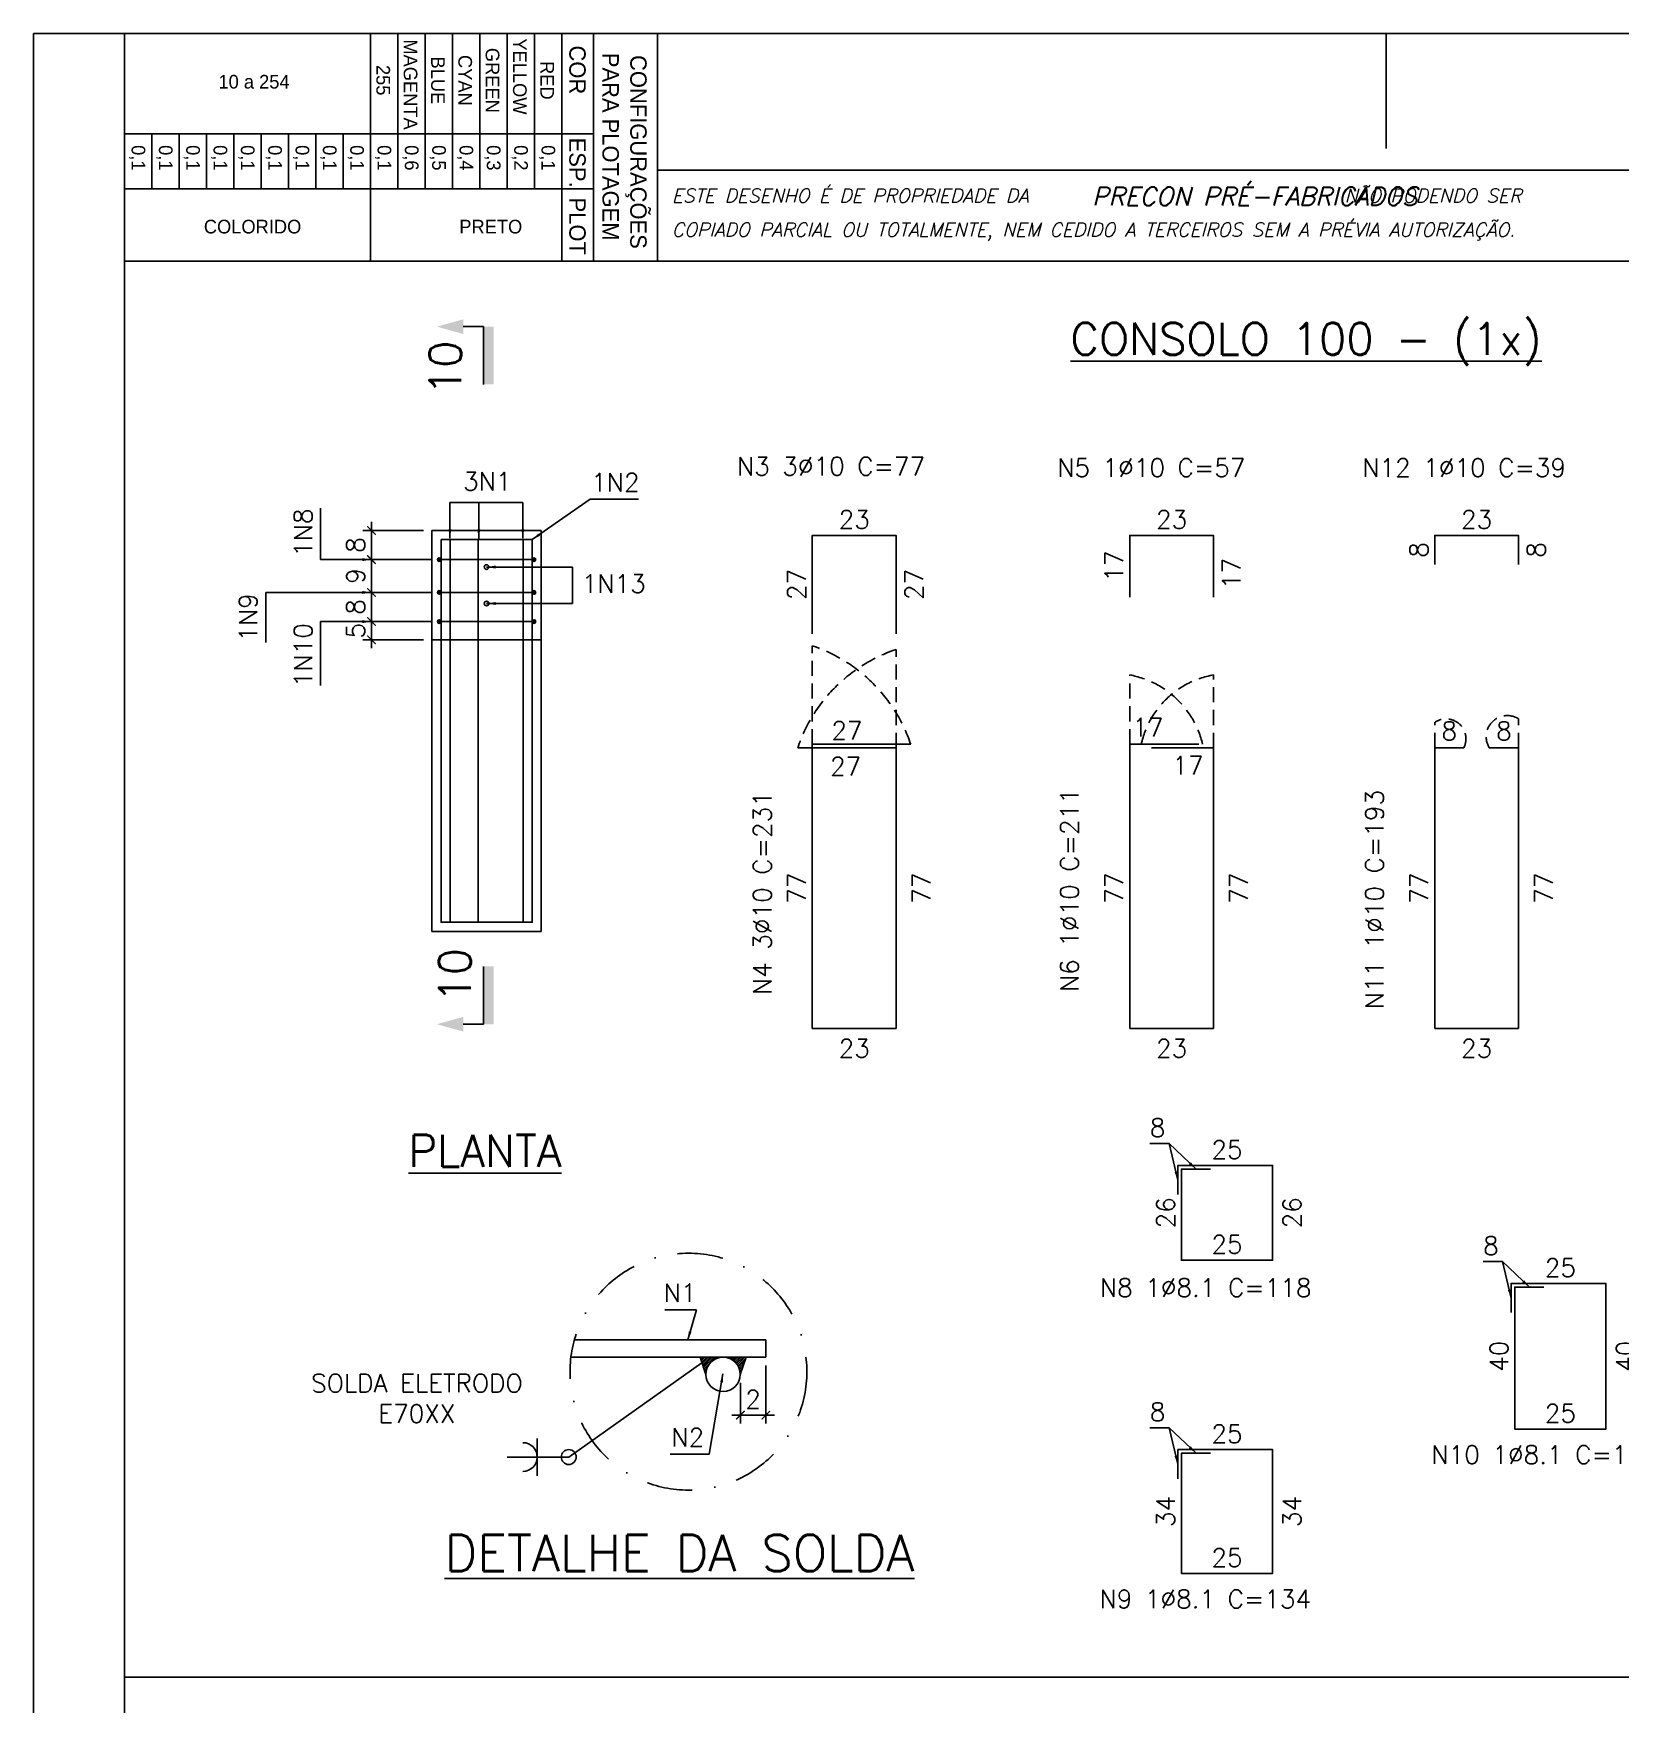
# Model space of a CAD drawing. Header units: centimetres. Extents: x 1658 to 27871, y 8240 to 11444.
# Drawn here: x 25644 to 26950, y 10069 to 11444 of the extents above; entities that cross this region are included whole.
import ezdxf
from ezdxf.enums import TextEntityAlignment as Align

# ---------------------------------------------------------------- set-up
doc = ezdxf.new("R2010")
doc.units = ezdxf.units.CM
doc.header["$LTSCALE"] = 50
doc.header["$MEASUREMENT"] = 0
doc.header["$PDMODE"] = 67
doc.linetypes.add('DASHDOT2', pattern=[0.5, 0.25, -0.125, 0, -0.125])
doc.linetypes.add('HIDDEN', pattern=[0.375, 0.25, -0.125])
for name, color, linetype in [('COTAS-PRECON', 1, 'Continuous'), ('FORMATO-PRECON', 2, 'Continuous'), ('HACHURAS-PRECON', 1, 'Continuous'), ('IND- CORTE-PRECON', 4, 'Continuous'), ('LINHA-01-PRECON', 1, 'Continuous'), ('LINHA-02-PRECON', 2, 'Continuous'), ('LINHA-03-PRECON', 3, 'Continuous'), ('LINHA-04-PRECON', 4, 'Continuous'), ('TEXTO-20-PRECON', 2, 'Continuous'), ('TEXTO-35-PRECON', 5, 'Continuous'), ('X1', 2, 'Continuous')]:
    doc.layers.add(name, color=color, linetype=linetype)
doc.styles.add('PRECON-ROMANS', font='romans.shx')
doc.styles.add('R060', font='ACENT.shx', dxfattribs={"height": 75})
doc.styles.add('ROMANS', font='ROMANS.SHX', dxfattribs={"oblique": 15, "height": 3})
doc.styles.get("Standard").update_dxf_attribs({"font": 'romans.shx'})
doc.dimstyles.new('ESC50-50', dxfattribs={"dimscale": 50, "dimtxt": 0.2, "dimasz": 0.15, "dimexe": 0.15, "dimexo": 0.15, "dimgap": 0.08, "dimtad": 1, "dimdec": 1, "dimzin": 12, "dimdsep": 46, "dimtxsty": 'Standard', "dimblk": 'ARCHTICK', "dimcen": 0.09, "dimdle": 0.15, "dimclrd": 256, "dimclre": 256, "dimclrt": 2, "dimazin": 3, "dimtfac": 1, "dimtdec": 1, "dimtmove": 1, "dimatfit": 2, "dimfxl": 0.15, "dimtolj": 1, "dimtzin": 0, "dimarcsym": 0})
doc.dimstyles.new('ESC75-25', dxfattribs={"dimscale": 0, "dimtxt": 15, "dimasz": 7, "dimexe": 7, "dimexo": 7, "dimgap": 5.5, "dimtad": 1, "dimdec": 1, "dimlfac": 0.333333, "dimdsep": 46, "dimtxsty": 'Standard', "dimblk": 'ARCHTICK', "dimcen": 0.1, "dimdle": 7, "dimclrd": 256, "dimclre": 256, "dimclrt": 2, "dimadec": 0, "dimazin": 0, "dimtfac": 1, "dimtdec": 1, "dimtix": 1, "dimtmove": 2, "dimatfit": 3, "dimfxl": 1, "dimarcsym": 0})
doc.dimstyles.new('ESC75-75', dxfattribs={"dimscale": 0, "dimtxt": 15, "dimasz": 7, "dimexe": 7, "dimexo": 7, "dimgap": 5.5, "dimtad": 1, "dimdec": 1, "dimdsep": 46, "dimtxsty": 'Standard', "dimblk": 'ARCHTICK', "dimcen": 0.1, "dimdle": 7, "dimclrd": 256, "dimclre": 256, "dimclrt": 2, "dimadec": 0, "dimazin": 0, "dimtfac": 1, "dimtdec": 1, "dimtix": 1, "dimtmove": 2, "dimatfit": 3, "dimfxl": 1, "dimarcsym": 0})

# ---------------------------------------------------------------- blocks, each defined once
blk = doc.blocks.new('A$C0AF02B9D')
at = {"layer": 'FORMATO-PRECON', "color": 1}
for p, q in [((0, 585), (250, 585)), ((0, 0), (0, 585)), ((250, 585), (250, 0)), ((0, 480), (250, 480)), ((0, 450), (170.7, 450)), ((0, 420), (170.7, 420)), ((0, 390), (170.7, 390)), ((0, 360), (170.7, 360)), ((0, 330), (170.7, 330)), ((0, 300), (170.7, 300)), ((110.1, 240), (170.7, 240)), ((110.1, 210), (170.7, 210)), ((110.1, 180), (170.7, 180)), ((110.1, 150), (170.7, 150)), ((110.1, 150), (170.7, 150)), ((110.1, 120), (170.7, 120)), ((110.1, 120), (170.7, 120)), ((110.1, 90), (170.7, 90)), ((110.1, 90), (170.7, 90)), ((110.1, 60), (170.7, 60)), ((110.1, 60), (170.7, 60)), ((110.1, 30), (170.7, 30)), ((110.1, 30), (170.7, 30)), ((0, 0), (250, 0)), ((110.1, 0), (170.7, 0)), ((110.1, 0), (170.7, 0)), ((110.1, 0), (170.7, 0))]:
    blk.add_line(p, q, dxfattribs=at)
at = {"layer": 'FORMATO-PRECON'}
for p, q in [((0, 515), (250, 515)), ((110.1, 0), (110.1, 515)), ((170.7, 0), (170.7, 515)), ((0, 270), (250, 270))]:
    blk.add_line(p, q, dxfattribs=at)
at = {"layer": 'FORMATO-PRECON', "style": 'R060'}
for s, p in [('CONFIGURAÇÕES ', (133.4, 563.9)), ('PARA PLOTAGEM', (124.3, 533.7)), ('COR', (40, 497.3)), ('ESP.', (141.8, 497.3)), ('PLOT', (211.6, 497.3))]:
    blk.add_text(s, height=18, dxfattribs=at).set_placement(p, align=Align.MIDDLE)
at = {"layer": 'FORMATO-PRECON', "color": 1, "style": 'R060'}
for s, p in [('RED', (51.5, 464)), ('0,1', (136.5, 464)), ('YELLOW', (47.2, 434)), ('0,2', (136.5, 434)), ('GREEN', (51.5, 404)), ('0,3', (136.5, 404)), ('CYAN', (51.5, 374)), ('0,4', (136.5, 374)), ('BLUE', (51.5, 344)), ('0,5', (136.5, 344)), ('MAGENTA', (56.1, 314)), ('0,6', (136.5, 314)), ('255', (51.3, 284)), ('0,1', (136.5, 284)), ('0,1', (136.5, 254)), ('0,1', (136.5, 224)), ('0,1', (136.5, 194)), ('0,1', (136.5, 164)), ('0,1', (136.5, 134)), ('0,1', (136.5, 104)), ('0,1', (136.5, 74)), ('0,1', (136.5, 44)), ('0,1', (136.5, 14))]:
    blk.add_text(s, height=15, dxfattribs=at).set_placement(p, align=Align.MIDDLE)
for s, p in [('PRETO', (212, 402.1)), ('COLORIDO', (212, 140.6)), ('10 a 254', (53, 142.2))]:
    blk.add_text(s, height=15, rotation=90, dxfattribs=at).set_placement(p, align=Align.MIDDLE)
blk = doc.blocks.new('A$C432D58B7')
at = {"layer": 'LINHA-01-PRECON'}
blk.add_blockref('A$C0AF02B9D', (0, 0), dxfattribs=at)
blk = doc.blocks.new('A$C550964AD')
at = {"layer": 'LINHA-01-PRECON'}
blk.add_blockref('A$C432D58B7', (0, 0), dxfattribs=at)
blk = doc.blocks.new('A$C2E607E54')
at = {"layer": 'FORMATO-PRECON', "color": 6}
blk.add_line((1835, 4050), (685, 4050), dxfattribs=at)
at = {"layer": 'FORMATO-PRECON'}
for points in [[(0, 4200), (2970, 4200), (2970, 0), (0, 0)], [(685, 3950), (1835, 3950), (1835, 4050), (685, 4050)]]:
    blk.add_lwpolyline(points, close=True, dxfattribs=at)
blk.add_lwpolyline([(1485, 4200), (1485, 4073.6)], dxfattribs=at)
at = {"layer": 'FORMATO-PRECON', "color": 6}
blk.add_lwpolyline([(100, 3950), (2870, 3950), (2870, 100), (100, 100)], close=True, dxfattribs=at)
at = {"layer": 'TEXTO-35-PRECON', "rotation": 270}
blk.add_blockref('A$C550964AD', (100, 4200), dxfattribs=at)
at = {"layer": 'FORMATO-PRECON', "color": 3, "style": 'ROMANS', "oblique": 15}
blk.add_text('PRECON PRÉ-FABRICADOS', height=20, dxfattribs=at).set_placement((1162, 4011.3))
at = {"layer": 'FORMATO-PRECON', "style": 'ROMANS', "oblique": 15}
for s, p in [('ESTE DESENHO É DE PROPRIEDADE DA                            NÃO PODENDO SER', (700.8, 4014.4)), ('COPIADO PARCIAL OU TOTALMENTE, NEM CEDIDO A TERCEIROS SEM A PRÉVIA AUTORIZAÇÃO.', (700.8, 3977))]:
    blk.add_text(s, height=15, dxfattribs=at).set_placement(p)
blk = doc.blocks.new('_ArchTick')
at = {"color": 0, "linetype": 'ByBlock', "const_width": 0.15}
blk.add_lwpolyline([(-0.5, -0.5), (0.5, 0.5)], dxfattribs=at)
blk = doc.blocks.new('*D595')
at = {"layer": 'Defpoints', "color": 0, "transparency": 16777216}
for p in [(25971.7, 11034.9), (25921.9, 11010.9), (25977.7, 11010.9)]:
    blk.add_point(p, dxfattribs=at)
at = {"layer": 'LINHA-01-PRECON', "lineweight": -2, "transparency": 16777216}
for p, q in [((25964.7, 11034.9), (25914.9, 11034.9)), ((25921.9, 11041.9), (25921.9, 11003.9)), ((25970.7, 11010.9), (25914.9, 11010.9))]:
    blk.add_line(p, q, dxfattribs=at)
at = {"layer": 'LINHA-01-PRECON', "lineweight": -2, "transparency": 16777216, "xscale": 7, "yscale": 7, "zscale": 7}
for p, rotation in [((25921.9, 11034.9), 90), ((25921.9, 11010.9), 270)]:
    blk.add_blockref('_ArchTick', p, dxfattribs=dict(at, rotation=rotation))
at = {"layer": 'LINHA-01-PRECON', "color": 2, "transparency": 16777216, "insert": (25908.9, 11022.9), "char_height": 15, "attachment_point": 5, "rotation": 90}
blk.add_mtext('8', dxfattribs=at)
blk = doc.blocks.new('*D596')
at = {"layer": 'Defpoints', "color": 0, "transparency": 16777216}
for p in [(25977.7, 10983.9), (25921.9, 10959.9), (25977.7, 10959.9)]:
    blk.add_point(p, dxfattribs=at)
at = {"layer": 'LINHA-01-PRECON', "lineweight": -2, "transparency": 16777216}
for p, q in [((25921.9, 10990.9), (25921.9, 10952.9)), ((25970.7, 10983.9), (25914.9, 10983.9)), ((25970.7, 10959.9), (25914.9, 10959.9))]:
    blk.add_line(p, q, dxfattribs=at)
at = {"layer": 'LINHA-01-PRECON', "lineweight": -2, "transparency": 16777216, "xscale": 7, "yscale": 7, "zscale": 7}
for p, rotation in [((25921.9, 10983.9), 90), ((25921.9, 10959.9), 270)]:
    blk.add_blockref('_ArchTick', p, dxfattribs=dict(at, rotation=rotation))
at = {"layer": 'LINHA-01-PRECON', "color": 2, "transparency": 16777216, "insert": (25908.9, 10971.9), "char_height": 15, "attachment_point": 5, "rotation": 90}
blk.add_mtext('8', dxfattribs=at)
blk = doc.blocks.new('*D597')
at = {"layer": 'Defpoints', "color": 0, "transparency": 16777216}
for p in [(25977.7, 10959.9), (25921.9, 10944.9), (25971.7, 10944.9)]:
    blk.add_point(p, dxfattribs=at)
at = {"layer": 'LINHA-01-PRECON', "lineweight": -2, "transparency": 16777216}
for p, q in [((25921.9, 10959.9), (25921.9, 10966.9)), ((25970.7, 10959.9), (25914.9, 10959.9)), ((25921.9, 10959.9), (25921.9, 10944.9)), ((25964.7, 10944.9), (25914.9, 10944.9)), ((25921.9, 10944.9), (25921.9, 10937.9))]:
    blk.add_line(p, q, dxfattribs=at)
at = {"layer": 'LINHA-01-PRECON', "lineweight": -2, "transparency": 16777216, "xscale": 7, "yscale": 7, "zscale": 7}
for p, rotation in [((25921.9, 10959.9), 270), ((25921.9, 10944.9), 90)]:
    blk.add_blockref('_ArchTick', p, dxfattribs=dict(at, rotation=rotation))
at = {"layer": 'LINHA-01-PRECON', "color": 2, "transparency": 16777216, "insert": (25908.9, 10952.4), "char_height": 15, "attachment_point": 5, "rotation": 90}
blk.add_mtext('5', dxfattribs=at)
blk = doc.blocks.new('*D598')
at = {"layer": 'Defpoints', "color": 0, "transparency": 16777216}
for p in [(26284.9, 11030.9), (26284.9, 10949.9), (26284.9, 10949.9)]:
    blk.add_point(p, dxfattribs=at)
at = {"layer": 'LINHA-01-PRECON', "color": 2, "transparency": 16777216, "insert": (26271.9, 10990.4), "char_height": 15, "attachment_point": 5, "rotation": 90}
blk.add_mtext('27', dxfattribs=at)
blk = doc.blocks.new('*D599')
at = {"layer": 'Defpoints', "color": 0, "transparency": 16777216}
for p in [(26284.9, 11030.9), (26284.9, 11030.9), (26353.9, 11030.9)]:
    blk.add_point(p, dxfattribs=at)
at = {"layer": 'LINHA-01-PRECON', "color": 2, "transparency": 16777216, "insert": (26319.4, 11043.9), "char_height": 15, "attachment_point": 5}
blk.add_mtext('23', dxfattribs=at)
blk = doc.blocks.new('*D600')
at = {"layer": 'Defpoints', "color": 0, "transparency": 16777216}
for p in [(26353.9, 11030.9), (26353.9, 10949.9), (26353.9, 10949.9)]:
    blk.add_point(p, dxfattribs=at)
at = {"layer": 'LINHA-01-PRECON', "color": 2, "transparency": 16777216, "insert": (26368.6, 10990.4), "char_height": 15, "attachment_point": 5, "rotation": 90}
blk.add_mtext('27', dxfattribs=at)
blk = doc.blocks.new('*D601')
at = {"layer": 'Defpoints', "color": 0, "transparency": 16777216}
for p in [(26284.9, 10855.9), (26365.9, 10855.9), (26365.9, 10855.9)]:
    blk.add_point(p, dxfattribs=at)
at = {"layer": 'LINHA-01-PRECON', "color": 2, "transparency": 16777216, "insert": (26312.3, 10840.8), "char_height": 15, "attachment_point": 5}
blk.add_mtext('27', dxfattribs=at)
blk = doc.blocks.new('*D602')
at = {"layer": 'Defpoints', "color": 0, "transparency": 16777216}
for p in [(26284.9, 10855.9), (26284.9, 10624.9), (26284.9, 10624.9)]:
    blk.add_point(p, dxfattribs=at)
at = {"layer": 'LINHA-01-PRECON', "color": 2, "transparency": 16777216, "insert": (26271.9, 10740.4), "char_height": 15, "attachment_point": 5, "rotation": 90}
blk.add_mtext('77', dxfattribs=at)
blk = doc.blocks.new('*D603')
at = {"layer": 'Defpoints', "color": 0, "transparency": 16777216}
for p in [(26284.9, 10624.9), (26353.9, 10624.9), (26353.9, 10624.9)]:
    blk.add_point(p, dxfattribs=at)
at = {"layer": 'LINHA-01-PRECON', "color": 2, "transparency": 16777216, "insert": (26319.4, 10608.6), "char_height": 15, "attachment_point": 5}
blk.add_mtext('23', dxfattribs=at)
blk = doc.blocks.new('*D604')
at = {"layer": 'Defpoints', "color": 0, "transparency": 16777216}
for p in [(26546.2, 11030.9), (26546.2, 10979.9), (26546.2, 10979.9)]:
    blk.add_point(p, dxfattribs=at)
at = {"layer": 'LINHA-01-PRECON', "color": 2, "transparency": 16777216, "insert": (26533.2, 11005.4), "char_height": 15, "attachment_point": 5, "rotation": 90}
blk.add_mtext('17', dxfattribs=at)
blk = doc.blocks.new('*D605')
at = {"layer": 'Defpoints', "color": 0, "transparency": 16777216}
for p in [(26546.2, 11030.9), (26546.2, 11030.9), (26615.2, 11030.9)]:
    blk.add_point(p, dxfattribs=at)
at = {"layer": 'LINHA-01-PRECON', "color": 2, "transparency": 16777216, "insert": (26580.7, 11043.9), "char_height": 15, "attachment_point": 5}
blk.add_mtext('23', dxfattribs=at)
blk = doc.blocks.new('*D606')
at = {"layer": 'Defpoints', "color": 0, "transparency": 16777216}
for p in [(26615.2, 11030.9), (26615.2, 10979.9), (26615.2, 10979.9)]:
    blk.add_point(p, dxfattribs=at)
at = {"layer": 'LINHA-01-PRECON', "color": 2, "transparency": 16777216, "insert": (26629.9, 10999.4), "char_height": 15, "attachment_point": 5, "rotation": 90}
blk.add_mtext('17', dxfattribs=at)
blk = doc.blocks.new('*D607')
at = {"layer": 'Defpoints', "color": 0, "transparency": 16777216}
for p in [(26588.8, 10434.3), (26663.8, 10434.3), (26663.8, 10434.3)]:
    blk.add_point(p, dxfattribs=at)
at = {"layer": 'LINHA-01-PRECON', "color": 2, "transparency": 16777216, "insert": (26626.3, 10447.3), "char_height": 15, "attachment_point": 5}
blk.add_mtext('25', dxfattribs=at)
blk = doc.blocks.new('*D608')
at = {"layer": 'Defpoints', "color": 0, "transparency": 16777216}
for p in [(26663.8, 10512.3), (26663.8, 10512.3), (26663.8, 10434.3)]:
    blk.add_point(p, dxfattribs=at)
at = {"layer": 'LINHA-01-PRECON', "color": 2, "transparency": 16777216, "insert": (26679.8, 10473.3), "char_height": 15, "attachment_point": 5, "rotation": 90}
blk.add_mtext('26', dxfattribs=at)
blk = doc.blocks.new('*D609')
at = {"layer": 'Defpoints', "color": 0, "transparency": 16777216}
for p in [(26588.8, 10512.3), (26588.8, 10512.3), (26663.8, 10512.3)]:
    blk.add_point(p, dxfattribs=at)
at = {"layer": 'LINHA-01-PRECON', "color": 2, "transparency": 16777216, "insert": (26626.3, 10525.3), "char_height": 15, "attachment_point": 5}
blk.add_mtext('25', dxfattribs=at)
blk = doc.blocks.new('*D610')
at = {"layer": 'Defpoints', "color": 0, "transparency": 16777216}
for p in [(26588.8, 10512.3), (26588.8, 10512.3), (26588.8, 10434.3)]:
    blk.add_point(p, dxfattribs=at)
at = {"layer": 'LINHA-01-PRECON', "color": 2, "transparency": 16777216, "insert": (26575.8, 10473.3), "char_height": 15, "attachment_point": 5, "rotation": 90}
blk.add_mtext('26', dxfattribs=at)
blk = doc.blocks.new('*D611')
at = {"layer": 'Defpoints', "color": 0, "transparency": 16777216}
for p in [(26588.8, 10176.5), (26663.8, 10176.5), (26663.8, 10176.5)]:
    blk.add_point(p, dxfattribs=at)
at = {"layer": 'LINHA-01-PRECON', "color": 2, "transparency": 16777216, "insert": (26626.3, 10189.5), "char_height": 15, "attachment_point": 5}
blk.add_mtext('25', dxfattribs=at)
blk = doc.blocks.new('*D612')
at = {"layer": 'Defpoints', "color": 0, "transparency": 16777216}
for p in [(26663.8, 10278.4), (26663.8, 10278.4), (26663.8, 10176.5)]:
    blk.add_point(p, dxfattribs=at)
at = {"layer": 'LINHA-01-PRECON', "color": 2, "transparency": 16777216, "insert": (26679.8, 10227.5), "char_height": 15, "attachment_point": 5, "rotation": 90}
blk.add_mtext('34', dxfattribs=at)
blk = doc.blocks.new('*D613')
at = {"layer": 'Defpoints', "color": 0, "transparency": 16777216}
for p in [(26588.8, 10278.4), (26588.8, 10278.4), (26663.8, 10278.4)]:
    blk.add_point(p, dxfattribs=at)
at = {"layer": 'LINHA-01-PRECON', "color": 2, "transparency": 16777216, "insert": (26626.3, 10291.4), "char_height": 15, "attachment_point": 5}
blk.add_mtext('25', dxfattribs=at)
blk = doc.blocks.new('*D614')
at = {"layer": 'Defpoints', "color": 0, "transparency": 16777216}
for p in [(26588.8, 10278.4), (26588.8, 10278.4), (26588.8, 10176.5)]:
    blk.add_point(p, dxfattribs=at)
at = {"layer": 'LINHA-01-PRECON', "color": 2, "transparency": 16777216, "insert": (26575.8, 10227.5), "char_height": 15, "attachment_point": 5, "rotation": 90}
blk.add_mtext('34', dxfattribs=at)
blk = doc.blocks.new('*D615')
at = {"layer": 'Defpoints', "color": 0, "transparency": 16777216}
for p in [(26246.6, 10354.5), (26225.6, 10340.3), (26246.6, 10306.8)]:
    blk.add_point(p, dxfattribs=at)
at = {"layer": 'LINHA-01-PRECON', "lineweight": -2, "transparency": 16777216}
for p, q in [((26246.6, 10347.5), (26246.6, 10299.8)), ((26225.6, 10333.3), (26225.6, 10299.8)), ((26225.6, 10306.8), (26218.6, 10306.8)), ((26225.6, 10306.8), (26246.6, 10306.8)), ((26246.6, 10306.8), (26253.6, 10306.8))]:
    blk.add_line(p, q, dxfattribs=at)
at = {"layer": 'LINHA-01-PRECON', "lineweight": -2, "transparency": 16777216, "xscale": 7, "yscale": 7, "zscale": 7}
blk.add_blockref('_ArchTick', (26225.6, 10306.8), dxfattribs=at)
at = {"layer": 'LINHA-01-PRECON', "lineweight": -2, "transparency": 16777216, "xscale": 7, "yscale": 7, "zscale": 7, "rotation": 180}
blk.add_blockref('_ArchTick', (26246.6, 10306.8), dxfattribs=at)
at = {"layer": 'LINHA-01-PRECON', "color": 2, "transparency": 16777216, "insert": (26236.1, 10319.8), "char_height": 15, "attachment_point": 5}
blk.add_mtext('2', dxfattribs=at)
blk = doc.blocks.new('IND-CORTE-')
at = {"layer": 'IND- CORTE-PRECON', "color": 1}
for p, q in [((-11.2, 63.5), (-33.6, 63.5)), ((-11.2, 0), (-11.2, 63.5))]:
    blk.add_line(p, q, dxfattribs=at)
for points in [[(-33.6, 71.5), (-62.5, 63.5), (-33.6, 55.4)], [(0, 0), (-11.2, 0), (0, 63.5), (-11.2, 63.5)]]:
    blk.add_solid(points, dxfattribs=at)
at = {"layer": 'IND- CORTE-PRECON', "linetype": 'Continuous', "style": 'ROMANS', "flags": 8}
blk.add_attdef('B', (-57.7, 9.1), '', height=35, dxfattribs=at)
blk = doc.blocks.new('*D622')
at = {"layer": 'Defpoints', "color": 0, "transparency": 16777216}
for p in [(26272.9, 10855.9), (26272.9, 10855.9), (26353.9, 10855.9)]:
    blk.add_point(p, dxfattribs=at)
at = {"layer": 'LINHA-01-PRECON', "color": 2, "transparency": 16777216, "insert": (26313.4, 10870.2), "char_height": 15, "attachment_point": 5}
blk.add_mtext('27', dxfattribs=at)
blk = doc.blocks.new('*D623')
at = {"layer": 'Defpoints', "color": 0, "transparency": 16777216}
for p in [(26353.9, 10855.9), (26353.9, 10624.9), (26353.9, 10624.9)]:
    blk.add_point(p, dxfattribs=at)
at = {"layer": 'LINHA-01-PRECON', "color": 2, "transparency": 16777216, "insert": (26374.6, 10740.4), "char_height": 15, "attachment_point": 5, "rotation": 90}
blk.add_mtext('77', dxfattribs=at)
blk = doc.blocks.new('*D624')
at = {"layer": 'Defpoints', "color": 0, "transparency": 16777216}
for p in [(26546.2, 10855.9), (26597.2, 10855.9), (26597.2, 10855.9)]:
    blk.add_point(p, dxfattribs=at)
at = {"layer": 'LINHA-01-PRECON', "color": 2, "transparency": 16777216, "insert": (26561.2, 10872.9), "char_height": 15, "attachment_point": 5}
blk.add_mtext('17', dxfattribs=at)
blk = doc.blocks.new('*D625')
at = {"layer": 'Defpoints', "color": 0, "transparency": 16777216}
for p in [(26546.2, 10855.9), (26546.2, 10624.9), (26546.2, 10624.9)]:
    blk.add_point(p, dxfattribs=at)
at = {"layer": 'LINHA-01-PRECON', "color": 2, "transparency": 16777216, "insert": (26533.2, 10740.4), "char_height": 15, "attachment_point": 5, "rotation": 90}
blk.add_mtext('77', dxfattribs=at)
blk = doc.blocks.new('*D626')
at = {"layer": 'Defpoints', "color": 0, "transparency": 16777216}
for p in [(26546.2, 10624.9), (26615.2, 10624.9), (26615.2, 10624.9)]:
    blk.add_point(p, dxfattribs=at)
at = {"layer": 'LINHA-01-PRECON', "color": 2, "transparency": 16777216, "insert": (26580.7, 10608.6), "char_height": 15, "attachment_point": 5}
blk.add_mtext('23', dxfattribs=at)
blk = doc.blocks.new('*D627')
at = {"layer": 'Defpoints', "color": 0, "transparency": 16777216}
for p in [(26564.2, 10855.9), (26564.2, 10855.9), (26615.2, 10855.9)]:
    blk.add_point(p, dxfattribs=at)
at = {"layer": 'LINHA-01-PRECON', "color": 2, "transparency": 16777216, "insert": (26594.2, 10841.5), "char_height": 15, "attachment_point": 5}
blk.add_mtext('17', dxfattribs=at)
blk = doc.blocks.new('*D628')
at = {"layer": 'Defpoints', "color": 0, "transparency": 16777216}
for p in [(26615.2, 10855.9), (26615.2, 10624.9), (26615.2, 10624.9)]:
    blk.add_point(p, dxfattribs=at)
at = {"layer": 'LINHA-01-PRECON', "color": 2, "transparency": 16777216, "insert": (26635.9, 10740.4), "char_height": 15, "attachment_point": 5, "rotation": 90}
blk.add_mtext('77', dxfattribs=at)
blk = doc.blocks.new('*D633')
at = {"layer": 'Defpoints', "color": 0, "transparency": 16777216}
for p in [(25921.9, 11010.9), (25977.7, 11010.9), (25977.7, 10983.9)]:
    blk.add_point(p, dxfattribs=at)
at = {"layer": 'LINHA-01-PRECON', "lineweight": -2, "transparency": 16777216}
for p, q in [((25921.9, 10976.9), (25921.9, 11017.9)), ((25970.7, 11010.9), (25914.9, 11010.9)), ((25970.7, 10983.9), (25914.9, 10983.9))]:
    blk.add_line(p, q, dxfattribs=at)
at = {"layer": 'LINHA-01-PRECON', "lineweight": -2, "transparency": 16777216, "xscale": 7, "yscale": 7, "zscale": 7}
for p, rotation in [((25921.9, 11010.9), 90), ((25921.9, 10983.9), 270)]:
    blk.add_blockref('_ArchTick', p, dxfattribs=dict(at, rotation=rotation))
at = {"layer": 'LINHA-01-PRECON', "color": 2, "transparency": 16777216, "insert": (25908.9, 10997.4), "char_height": 15, "attachment_point": 5, "rotation": 90}
blk.add_mtext('9', dxfattribs=at)
blk = doc.blocks.new('*D635')
at = {"layer": 'Defpoints', "color": 0, "transparency": 16777216}
for p in [(26863.3, 10295.3), (26938.3, 10295.3), (26938.3, 10295.3)]:
    blk.add_point(p, dxfattribs=at)
at = {"layer": 'LINHA-01-PRECON', "color": 2, "transparency": 16777216, "insert": (26900.8, 10308.3), "char_height": 15, "attachment_point": 5}
blk.add_mtext('25', dxfattribs=at)
blk = doc.blocks.new('*D636')
at = {"layer": 'Defpoints', "color": 0, "transparency": 16777216}
for p in [(26938.3, 10415.1), (26938.3, 10415.1), (26938.3, 10295.3)]:
    blk.add_point(p, dxfattribs=at)
at = {"layer": 'LINHA-01-PRECON', "color": 2, "transparency": 16777216, "insert": (26954.2, 10355.2), "char_height": 15, "attachment_point": 5, "rotation": 90}
blk.add_mtext('40', dxfattribs=at)
blk = doc.blocks.new('*D637')
at = {"layer": 'Defpoints', "color": 0, "transparency": 16777216}
for p in [(26863.3, 10415.1), (26863.3, 10415.1), (26938.3, 10415.1)]:
    blk.add_point(p, dxfattribs=at)
at = {"layer": 'LINHA-01-PRECON', "color": 2, "transparency": 16777216, "insert": (26900.8, 10428.1), "char_height": 15, "attachment_point": 5}
blk.add_mtext('25', dxfattribs=at)
blk = doc.blocks.new('*D638')
at = {"layer": 'Defpoints', "color": 0, "transparency": 16777216}
for p in [(26863.3, 10415.1), (26863.3, 10415.1), (26863.3, 10295.3)]:
    blk.add_point(p, dxfattribs=at)
at = {"layer": 'LINHA-01-PRECON', "color": 2, "transparency": 16777216, "insert": (26850.3, 10355.2), "char_height": 15, "attachment_point": 5, "rotation": 90}
blk.add_mtext('40', dxfattribs=at)
blk = doc.blocks.new('*D586')
at = {"layer": 'Defpoints', "color": 0, "transparency": 16777216}
for p in [(26797.3, 11030.9), (26797.3, 11006.9), (26797.3, 11006.9)]:
    blk.add_point(p, dxfattribs=at)
at = {"layer": 'LINHA-01-PRECON', "color": 2, "transparency": 16777216, "insert": (26784.3, 11018.9), "char_height": 15, "attachment_point": 5, "rotation": 90}
blk.add_mtext('8', dxfattribs=at)
blk = doc.blocks.new('*D587')
at = {"layer": 'Defpoints', "color": 0, "transparency": 16777216}
for p in [(26797.3, 11030.9), (26797.3, 11030.9), (26866.3, 11030.9)]:
    blk.add_point(p, dxfattribs=at)
at = {"layer": 'LINHA-01-PRECON', "color": 2, "transparency": 16777216, "insert": (26831.8, 11043.9), "char_height": 15, "attachment_point": 5}
blk.add_mtext('23', dxfattribs=at)
blk = doc.blocks.new('*D588')
at = {"layer": 'Defpoints', "color": 0, "transparency": 16777216}
for p in [(26866.3, 11030.9), (26866.3, 11006.9), (26866.3, 11006.9)]:
    blk.add_point(p, dxfattribs=at)
at = {"layer": 'LINHA-01-PRECON', "color": 2, "transparency": 16777216, "insert": (26881, 11018.9), "char_height": 15, "attachment_point": 5, "rotation": 90}
blk.add_mtext('8', dxfattribs=at)
blk = doc.blocks.new('*D589')
at = {"layer": 'Defpoints', "color": 0, "transparency": 16777216}
for p in [(26797.3, 10855.9), (26821.3, 10855.9), (26821.3, 10855.9)]:
    blk.add_point(p, dxfattribs=at)
at = {"layer": 'LINHA-01-PRECON', "color": 2, "transparency": 16777216, "insert": (26809.3, 10869.9), "char_height": 15, "attachment_point": 5}
blk.add_mtext('8', dxfattribs=at)
blk = doc.blocks.new('*D590')
at = {"layer": 'Defpoints', "color": 0, "transparency": 16777216}
for p in [(26797.3, 10855.9), (26797.3, 10624.9), (26797.3, 10624.9)]:
    blk.add_point(p, dxfattribs=at)
at = {"layer": 'LINHA-01-PRECON', "color": 2, "transparency": 16777216, "insert": (26784.3, 10740.4), "char_height": 15, "attachment_point": 5, "rotation": 90}
blk.add_mtext('77', dxfattribs=at)
blk = doc.blocks.new('*D591')
at = {"layer": 'Defpoints', "color": 0, "transparency": 16777216}
for p in [(26797.3, 10624.9), (26866.3, 10624.9), (26866.3, 10624.9)]:
    blk.add_point(p, dxfattribs=at)
at = {"layer": 'LINHA-01-PRECON', "color": 2, "transparency": 16777216, "insert": (26831.8, 10608.6), "char_height": 15, "attachment_point": 5}
blk.add_mtext('23', dxfattribs=at)
blk = doc.blocks.new('*D592')
at = {"layer": 'Defpoints', "color": 0, "transparency": 16777216}
for p in [(26866.3, 10855.9), (26866.3, 10624.9), (26866.3, 10624.9)]:
    blk.add_point(p, dxfattribs=at)
at = {"layer": 'LINHA-01-PRECON', "color": 2, "transparency": 16777216, "insert": (26887, 10740.4), "char_height": 15, "attachment_point": 5, "rotation": 90}
blk.add_mtext('77', dxfattribs=at)
blk = doc.blocks.new('*D593')
at = {"layer": 'Defpoints', "color": 0, "transparency": 16777216}
for p in [(26842.3, 10855.9), (26842.3, 10855.9), (26866.3, 10855.9)]:
    blk.add_point(p, dxfattribs=at)
at = {"layer": 'LINHA-01-PRECON', "color": 2, "transparency": 16777216, "insert": (26854.3, 10869.9), "char_height": 15, "attachment_point": 5}
blk.add_mtext('8', dxfattribs=at)

msp = doc.modelspace()

# ---------------------------------------------------------------- hatches: boundary and pattern name
at = {"layer": 'LINHA-01-PRECON', "linetype": 'Continuous'}
h = msp.add_hatch(color=256, dxfattribs=at)
h.dxf.hatch_style = 1
edge = h.paths.add_edge_path()
edge.add_arc((25977.72, 11010.87), 1.5, 0, 360, ccw=False)
h = msp.add_hatch(color=256, dxfattribs=at)
h.dxf.hatch_style = 1
edge = h.paths.add_edge_path()
edge.add_arc((26055.72, 11010.87), 1.5, 0, 360, ccw=False)
h = msp.add_hatch(color=256, dxfattribs=at)
h.dxf.hatch_style = 1
edge = h.paths.add_edge_path()
edge.add_arc((25977.72, 10983.87), 1.5, 0, 360, ccw=False)
h = msp.add_hatch(color=256, dxfattribs=at)
h.dxf.hatch_style = 1
edge = h.paths.add_edge_path()
edge.add_arc((26055.72, 10983.87), 1.5, 0, 360, ccw=False)
h = msp.add_hatch(color=256, dxfattribs=at)
h.dxf.hatch_style = 1
edge = h.paths.add_edge_path()
edge.add_arc((25977.72, 10959.87), 1.5, 0, 360, ccw=False)
h = msp.add_hatch(color=256, dxfattribs=at)
h.dxf.hatch_style = 1
edge = h.paths.add_edge_path()
edge.add_arc((26055.72, 10959.87), 1.5, 0, 360, ccw=False)
at = {"layer": 'LINHA-01-PRECON'}
h = msp.add_hatch(dxfattribs=at)
h.set_pattern_fill('ANSI31', color=256, scale=8.4375, style=0)
h.set_pattern_definition([(45, (21189.8442, 9852.3226), (-0.74577668, 0.74577668), [])])
h.paths.add_polyline_path([(26192.39, 10354.48), (26197.3, 10340.35, -0.4142136), (26211.43, 10354.48)])
h.paths.add_polyline_path([(26211.43, 10354.48, -0.4142136), (26225.56, 10340.35), (26230.47, 10354.48)])

# ---------------------------------------------------------------- linework, layer by layer
at = {"layer": 'COTAS-PRECON', "linetype": 'HIDDEN'}
for p, q in [((26284.85, 10858.94), (26284.85, 10939.94)), ((26353.85, 10855.94), (26353.85, 10936.94)), ((26546.16, 10858.94), (26546.16, 10915.94)), ((26615.16, 10855.94), (26615.16, 10915.94)), ((26866.28, 10855.94), (26866.28, 10879.94)), ((26797.28, 10855.94), (26797.28, 10876.94))]:
    msp.add_line(p, q, dxfattribs=at)
for centre, radius, start, end in [((26394.89, 10814.91), 128.75, 108.58468, 161.41532), ((26243.82, 10817.91), 128.75, 18.58468, 71.41532), ((26532.72, 10841.71), 75.43, 13.20038, 79.73722), ((26627.75, 10843.35), 73.68, 99.84047, 170.15953), ((26806.58, 10863.35), 16.46, 333.2399, 124.38825), ((26857.1, 10865.12), 17.43, 58.23627, 211.76373)]:
    msp.add_arc(centre, radius, start, end, dxfattribs=at)
at = {"layer": 'LINHA-01-PRECON'}
msp.add_line((27796.05, 10091.12), (25718.55, 10091.12), dxfattribs=at)
at = {"layer": 'LINHA-01-PRECON', "color": 1}
msp.add_lwpolyline([(26193.98, 10349.9), (26084.35, 10272.26), (26033.53, 10272.26)], dxfattribs=at)
at = {"layer": 'LINHA-01-PRECON', "linetype": 'Continuous'}
for centre in [(25977.72, 11010.87), (26055.72, 11010.87), (25977.72, 10983.87), (26055.72, 10983.87), (25977.72, 10959.87), (26055.72, 10959.87)]:
    msp.add_circle(centre, 1.5, dxfattribs=at)
at = {"layer": 'LINHA-01-PRECON', "color": 1, "linetype": 'DASHDOT2', "ltscale": 3}
msp.add_circle((26182.88, 10342.53), 97.5, dxfattribs=at)
at = {"layer": 'LINHA-02-PRECON'}
for p, q in [((25971.72, 11034.87), (26061.72, 11034.87)), ((25971.72, 10944.87), (25971.72, 11034.87)), ((26061.72, 10944.87), (26061.72, 11034.87)), ((25971.72, 10944.87), (25971.72, 10704.87)), ((26061.72, 10944.87), (25971.72, 10944.87)), ((26061.72, 10704.87), (26061.72, 10944.87)), ((25971.72, 10704.87), (26061.72, 10704.87)), ((26058.43, 10272.26), (26058.43, 10287.66)), ((26058.43, 10272.26), (26058.43, 10256.87))]:
    msp.add_line(p, q, dxfattribs=at)
msp.add_circle((26084.35, 10272.26), 6.11, dxfattribs=at)
msp.add_arc((26046.58, 10272.26), 11.84, 270.31864, 89.68136, dxfattribs=at)
at = {"layer": 'LINHA-03-PRECON'}
for p, q in [((26246.59, 10368.62), (26088.93, 10368.62)), ((26246.59, 10354.48), (26246.59, 10368.62)), ((26246.59, 10354.48), (26086.11, 10354.48)), ((26197.3, 10340.35), (26192.39, 10354.48)), ((26219.95, 10354.48), (26219.95, 10354.48)), ((26225.56, 10340.35), (26230.47, 10354.48))]:
    msp.add_line(p, q, dxfattribs=at)
msp.add_circle((26211.43, 10340.35), 14.13, dxfattribs=at)
at = {"layer": 'LINHA-04-PRECON'}
for p, q in [((25986.72, 11027.37), (25986.72, 10712.36)), ((26009.64, 11027.37), (26009.64, 10712.36)), ((26046.72, 11027.37), (26046.72, 10712.36)), ((25979.22, 11010.87), (26054.22, 11010.87)), ((25979.22, 10983.87), (26054.22, 10983.87)), ((25979.22, 10959.87), (26054.22, 10959.87)), ((26272.85, 10855.94), (26353.85, 10855.94)), ((26365.85, 10858.94), (26284.85, 10858.94)), ((26284.85, 10858.94), (26284.85, 10624.94)), ((26353.85, 10855.94), (26353.85, 10624.94)), ((26603.16, 10858.94), (26546.16, 10858.94)), ((26546.16, 10858.94), (26546.16, 10624.94)), ((26564.16, 10855.94), (26615.16, 10855.94)), ((26615.16, 10855.94), (26615.16, 10624.94)), ((26821.28, 10855.94), (26797.28, 10855.94)), ((26797.28, 10855.94), (26797.28, 10624.94)), ((26842.28, 10855.94), (26866.28, 10855.94)), ((26866.28, 10855.94), (26866.28, 10624.94)), ((26284.85, 10624.94), (26353.85, 10624.94)), ((26546.16, 10624.94), (26615.16, 10624.94)), ((26797.28, 10624.94), (26866.28, 10624.94))]:
    msp.add_line(p, q, dxfattribs=at)
for points in [[(26353.85, 10949.85), (26353.85, 11030.85), (26284.85, 11030.85), (26284.85, 10949.85)], [(26615.16, 10979.85), (26615.16, 11030.85), (26546.16, 11030.85), (26546.16, 10979.85)], [(26866.28, 11006.85), (26866.28, 11030.85), (26797.28, 11030.85), (26797.28, 11006.85)], [(26585.82, 10488.27), (26585.82, 10512.27), (26663.82, 10512.27), (26663.82, 10434.26), (26588.82, 10434.26), (26588.82, 10509.27), (26612.82, 10509.27)], [(26860.25, 10391.12), (26860.25, 10415.12), (26938.25, 10415.12), (26938.25, 10295.26), (26863.25, 10295.26), (26863.25, 10412.12), (26887.25, 10412.12)], [(26585.82, 10254.42), (26585.82, 10278.42), (26663.82, 10278.42), (26663.82, 10176.49), (26588.82, 10176.49), (26588.82, 10275.42), (26612.82, 10275.42)]]:
    msp.add_lwpolyline(points, dxfattribs=at)
msp.add_lwpolyline([(25979.22, 11027.37), (26054.22, 11027.37), (26054.22, 10712.36), (25979.22, 10712.36)], close=True, dxfattribs=at)
for centre in [(26016.66, 11004.76), (26016.66, 10974.75)]:
    msp.add_circle(centre, 1.88, dxfattribs=at)

# ---------------------------------------------------------------- block references
at = {"layer": 'HACHURAS-PRECON', "xscale": 0.7499999999999996, "yscale": 0.7499999999999996, "zscale": 0.7499999999999996}
msp.add_blockref('A$C2E607E54', (25643.55, 8293.94), dxfattribs=at)
at = {"layer": 'TEXTO-35-PRECON', "linetype": 'ByBlock'}
ref = msp.add_blockref('IND-CORTE-', (26022.62, 11155.02), dxfattribs=dict(at, xscale=0.75, yscale=0.75, zscale=0.75))
ref.add_attrib('B', '10', dxfattribs={"layer": 'IND- CORTE-PRECON', "color": 5, "linetype": 'Continuous', "height": 26.25, "rotation": 90, "style": 'ROMANS', "flags": 8}).set_placement((26003.71, 11168.67), align=Align.BOTTOM_CENTER)
ref = msp.add_blockref('IND-CORTE-', (26022.62, 10676.09), dxfattribs=dict(at, xscale=-0.75, yscale=0.75, zscale=0.75, rotation=180))
ref.add_attrib('B', '10', (26003.71, 10646.16), dxfattribs={"layer": 'IND- CORTE-PRECON', "color": 5, "linetype": 'Continuous', "height": 26.25, "rotation": 90, "style": 'ROMANS', "flags": 8})

# ---------------------------------------------------------------- texts
at = {"layer": 'LINHA-01-PRECON', "color": 4, "attachment_point": 5}
for s, insert, char_height in [('{\\LCONSOLO 100 - (1x)}', (26691.39, 11188.16), 26.25), ('{\\LPLANTA}', (26015.38, 10524.38, -0.02), 26.25), ('\\A1;{\\LDETALHE DA SOLDA}', (26175.5, 10193.29), 30)]:
    msp.add_mtext(s, dxfattribs=dict(at, insert=insert, char_height=char_height))
at = {"layer": 'LINHA-01-PRECON', "color": 2, "linetype": 'Continuous', "char_height": 15, "attachment_point": 5}
for s, insert in [('3N1', (26017.24, 11075.28)), ('1N2', (26122.73, 11074.48)), ('1N13', (26121.38, 10991.05)), ('8', (26569.16, 10543.36)), ('8', (26843.59, 10446.21)), ('8', (26569.16, 10309.51))]:
    msp.add_mtext(s, dxfattribs=dict(at, insert=insert))
at = {"layer": 'LINHA-01-PRECON', "color": 2, "linetype": 'Continuous', "char_height": 15, "attachment_point": 5, "rotation": 90}
for s, insert in [('1N8', (25865.63, 11033.05)), ('1N9', (25820.39, 10963.27)), ('1N10', (25865.63, 10932.25))]:
    msp.add_mtext(s, dxfattribs=dict(at, insert=insert))
at = {"layer": 'LINHA-01-PRECON', "color": 2, "char_height": 15, "attachment_point": 5}
for s, insert in [('N1', (26176.05, 10407.44)), ('N2', (26182.32, 10288.47))]:
    msp.add_mtext(s, dxfattribs=dict(at, insert=insert))
at = {"layer": 'TEXTO-20-PRECON', "insert": (25959.31, 10320.54), "char_height": 15, "attachment_point": 5, "style": 'PRECON-ROMANS'}
msp.add_mtext('\\A1;SOLDA ELETRODO\\PE70XX', dxfattribs=at)
at = {"layer": 'X1', "style": 'PRECON-ROMANS'}
for s, p in [('N3 3%%C10 C=77', (26222.85, 11080.23)), ('N5 1%%C10 C=57', (26486.57, 11079.01)), ('N12 1%%C10 C=39', (26737.69, 11079.01)), ('N8 1%%C8.1 C=118', (26521.68, 10404.19)), ('N10 1%%C8.1 C=146', (26794.67, 10266.69)), ('N9 1%%C8.1 C=134', (26521.38, 10147.92))]:
    msp.add_text(s, height=15, dxfattribs=at).set_placement(p)
for s, p in [('N4 3%%C10 C=231', (26251.15, 10652.49)), ('N6 1%%C10 C=211', (26504.1, 10654.99)), ('N11 1%%C10 C=193', (26755.21, 10640.74))]:
    msp.add_text(s, height=15, rotation=90, dxfattribs=at).set_placement(p)

# ---------------------------------------------------------------- dimensions: what is measured, and where the dimension line sits
at = {"layer": 'LINHA-01-PRECON', "linetype": 'Continuous'}
for base, p1, p2, angle, picture, middle in [((26284.85, 11030.85), (26353.85, 11030.85), (26284.85, 11030.85), 180, '*D599', (26319.35, 11043.85)), ((26546.16, 11030.85), (26615.16, 11030.85), (26546.16, 11030.85), 180, '*D605', (26580.66, 11043.85)), ((26797.28, 11030.85), (26866.28, 11030.85), (26797.28, 11030.85), 180, '*D587', (26831.78, 11043.85)), ((26284.85, 10949.85), (26284.85, 11030.85), (26284.85, 10949.85), 270, '*D598', (26271.85, 10990.35)), ((26546.16, 10979.85), (26546.16, 11030.85), (26546.16, 10979.85), 270, '*D604', (26533.16, 11005.35)), ((26797.28, 11006.85), (26797.28, 11030.85), (26797.28, 11006.85), 270, '*D586', (26784.28, 11018.85)), ((26284.85, 10624.94), (26284.85, 10855.94), (26284.85, 10624.94), 270, '*D602', (26271.85, 10740.44)), ((26546.16, 10624.94), (26546.16, 10855.94), (26546.16, 10624.94), 270, '*D625', (26533.16, 10740.44)), ((26797.28, 10624.94), (26797.28, 10855.94), (26797.28, 10624.94), 270, '*D590', (26784.28, 10740.44)), ((26588.82, 10512.27), (26588.82, 10434.26), (26588.82, 10512.27), 90, '*D610', (26575.82, 10473.27)), ((26863.25, 10415.12), (26863.25, 10295.26), (26863.25, 10415.12), 90, '*D638', (26850.25, 10355.19)), ((26588.82, 10278.42), (26588.82, 10176.49), (26588.82, 10278.42), 90, '*D614', (26575.82, 10227.46))]:
    dim = msp.add_linear_dim(base=base, p1=p1, p2=p2, angle=angle, dimstyle='ESC75-25', override={"dimscale": 1, "dimse1": 1, "dimse2": 1, "dimsd1": 1, "dimsd2": 1}, dxfattribs=at)
    dim.commit()
    dim.dimension.update_dxf_attribs({"geometry": picture, "text_midpoint": middle})
at = {"layer": 'LINHA-01-PRECON'}
for base, p1, p2, angle, picture, middle in [((25921.89, 11010.87), (25971.72, 11034.87), (25977.72, 11010.87), 90, '*D595', (25908.89, 11022.87)), ((25921.89, 11010.87), (25977.72, 10983.87), (25977.72, 11010.87), 270, '*D633', (25908.89, 10997.37)), ((25921.89, 10959.87), (25977.72, 10983.87), (25977.72, 10959.87), 90, '*D596', (25908.89, 10971.87)), ((25921.89, 10944.86), (25977.72, 10959.87), (25971.72, 10944.86), 90, '*D597', (25908.89, 10952.37))]:
    dim = msp.add_linear_dim(base=base, p1=p1, p2=p2, angle=angle, dimstyle='ESC75-25', override={"dimscale": 1}, dxfattribs=at)
    dim.commit()
    dim.dimension.update_dxf_attribs({"geometry": picture, "text_midpoint": middle})
at = {"layer": 'LINHA-01-PRECON', "linetype": 'Continuous'}
for base, p1, p2, angle, picture, middle in [((26353.85, 10949.85), (26353.85, 11030.85), (26353.85, 10949.85), 270, '*D600', (26368.57, 10990.35)), ((26615.16, 10979.85), (26615.16, 11030.85), (26615.16, 10979.85), 270, '*D606', (26629.88, 10999.35)), ((26866.28, 11006.85), (26866.28, 11030.85), (26866.28, 11006.85), 270, '*D588', (26880.99, 11018.85)), ((26597.16, 10855.94), (26546.16, 10855.94), (26597.16, 10855.94), 180, '*D624', (26561.16, 10872.86)), ((26821.28, 10855.94), (26797.28, 10855.94), (26821.28, 10855.94), 180, '*D589', (26809.28, 10869.86)), ((26365.85, 10855.94), (26284.85, 10855.94), (26365.85, 10855.94), 180, '*D601', (26312.32, 10840.81)), ((26353.85, 10624.94), (26353.85, 10855.94), (26353.85, 10624.94), 270, '*D623', (26374.56, 10740.44)), ((26615.16, 10624.94), (26615.16, 10855.94), (26615.16, 10624.94), 270, '*D628', (26635.87, 10740.44)), ((26866.28, 10624.94), (26866.28, 10855.94), (26866.28, 10624.94), 270, '*D592', (26886.99, 10740.44)), ((26353.85, 10624.94), (26284.85, 10624.94), (26353.85, 10624.94), 180, '*D603', (26319.35, 10608.62)), ((26615.16, 10624.94), (26546.16, 10624.94), (26615.16, 10624.94), 180, '*D626', (26580.66, 10608.62)), ((26866.28, 10624.94), (26797.28, 10624.94), (26866.28, 10624.94), 180, '*D591', (26831.78, 10608.62)), ((26663.82, 10512.27), (26663.82, 10434.26), (26663.82, 10512.27), 90, '*D608', (26679.77, 10473.27)), ((26938.25, 10415.12), (26938.25, 10295.26), (26938.25, 10415.12), 90, '*D636', (26954.21, 10355.19)), ((26663.82, 10278.42), (26663.82, 10176.49), (26663.82, 10278.42), 90, '*D612', (26679.77, 10227.46))]:
    dim = msp.add_linear_dim(base=base, p1=p1, p2=p2, angle=angle, dimstyle='ESC75-25', override={"dimscale": 1, "dimse1": 1, "dimse2": 1, "dimsd1": 1, "dimsd2": 1}, dxfattribs=at)
    dim.commit()
    dim.dimension.update_dxf_attribs({"geometry": picture, "text_midpoint": middle, "dimtype": 160})
for base, p1, p2, picture, middle in [((26272.85, 10855.94), (26353.85, 10855.94), (26272.85, 10855.94), '*D622', (26313.35, 10870.19)), ((26842.28, 10855.94), (26866.28, 10855.94), (26842.28, 10855.94), '*D593', (26854.28, 10869.86)), ((26564.16, 10855.94), (26615.16, 10855.94), (26564.16, 10855.94), '*D627', (26594.2, 10841.51))]:
    dim = msp.add_linear_dim(base=base, p1=p1, p2=p2, dimstyle='ESC75-25', override={"dimscale": 1, "dimse1": 1, "dimse2": 1, "dimsd1": 1, "dimsd2": 1}, dxfattribs=at)
    dim.commit()
    dim.dimension.update_dxf_attribs({"geometry": picture, "text_midpoint": middle, "dimtype": 160})
for base, p1, p2, picture, middle in [((26588.82, 10512.27), (26663.82, 10512.27), (26588.82, 10512.27), '*D609', (26626.32, 10525.27)), ((26663.82, 10434.26), (26588.82, 10434.26), (26663.82, 10434.26), '*D607', (26626.32, 10447.26)), ((26863.25, 10415.12), (26938.25, 10415.12), (26863.25, 10415.12), '*D637', (26900.75, 10428.12)), ((26938.25, 10295.26), (26863.25, 10295.26), (26938.25, 10295.26), '*D635', (26900.75, 10308.26)), ((26588.82, 10278.42), (26663.82, 10278.42), (26588.82, 10278.42), '*D613', (26626.32, 10291.42)), ((26663.82, 10176.49), (26588.82, 10176.49), (26663.82, 10176.49), '*D611', (26626.32, 10189.49))]:
    dim = msp.add_linear_dim(base=base, p1=p1, p2=p2, dimstyle='ESC75-25', override={"dimscale": 1, "dimse1": 1, "dimse2": 1, "dimsd1": 1, "dimsd2": 1}, dxfattribs=at)
    dim.commit()
    dim.dimension.update_dxf_attribs({"geometry": picture, "text_midpoint": middle})
at = {"layer": 'LINHA-01-PRECON'}
dim = msp.add_linear_dim(base=(26246.59, 10306.76), p1=(26225.56, 10340.35), p2=(26246.59, 10354.48), text='2', dimstyle='ESC75-25', override={"dimscale": 1}, dxfattribs=at)
dim.commit()
dim.dimension.update_dxf_attribs({"geometry": '*D615', "text_midpoint": (26236.08, 10319.76)})

# ---------------------------------------------------------------- leaders
at = {"layer": 'LINHA-01-PRECON', "linetype": 'Continuous'}
for points in [[(26054.22, 11027.37), (26102.05, 11060.65), (26141.77, 11060.65)], [(26585.82, 10500.27), (26578.77, 10530.28), (26562.68, 10530.28)], [(26600.82, 10509.27), (26578.77, 10530.28)], [(26860.25, 10403.12), (26853.21, 10433.13), (26837.11, 10433.13)], [(26875.25, 10412.12), (26853.21, 10433.13)], [(26585.82, 10266.42), (26578.77, 10296.43), (26562.68, 10296.43)], [(26600.82, 10275.42), (26578.77, 10296.43)]]:
    msp.add_leader(points, dimstyle='ESC75-75', override={"dimscale": 1, "dimtad": 0}, dxfattribs=at)
at = {"layer": 'LINHA-01-PRECON'}
for points, dimstyle, override in [([(25921.89, 11010.87), (25880.03, 11010.87), (25880.03, 11053.24)], 'ESC50-50', {"dimgap": 0.08, "dimtad": 1}), ([(25986.49, 11028.4), (25986.49, 11057.81), (26046.49, 11057.81)], 'ESC50-50', {"dimgap": 0.08, "dimtad": 1}), ([(26010.24, 11028.19), (26010.24, 11057.6)], 'ESC50-50', {"dimgap": 0.08, "dimtad": 1}), ([(26046.49, 11028.4), (26046.49, 11057.81)], 'ESC50-50', {"dimgap": 0.08, "dimtad": 1}), ([(26016.66, 11004.76), (26087.34, 11004.76), (26087.34, 10974.75)], 'ESC50-50', {"dimgap": 0.08, "dimtad": 1}), ([(25921.89, 10983.87), (25834.79, 10983.87), (25834.79, 10942.54)], 'ESC50-50', {"dimgap": 0.08, "dimtad": 1}), ([(26016.66, 10974.75), (26087.34, 10974.75)], 'ESC50-50', {"dimgap": 0.08, "dimtad": 1}), ([(25921.89, 10959.87), (25880.03, 10959.87), (25880.03, 10907.26)], 'ESC50-50', {"dimgap": 0.08, "dimtad": 1}), ([(26182.28, 10368.62), (26189.53, 10393.41), (26163.5, 10393.41)], 'ESC75-25', {"dimscale": 1}), ([(26211.25, 10340.69), (26199.87, 10274.71), (26167.83, 10274.71)], 'ESC75-25', {"dimscale": 1})]:
    msp.add_leader(points, dimstyle=dimstyle, override=override, dxfattribs=at)

doc.saveas('drawing.dxf')
